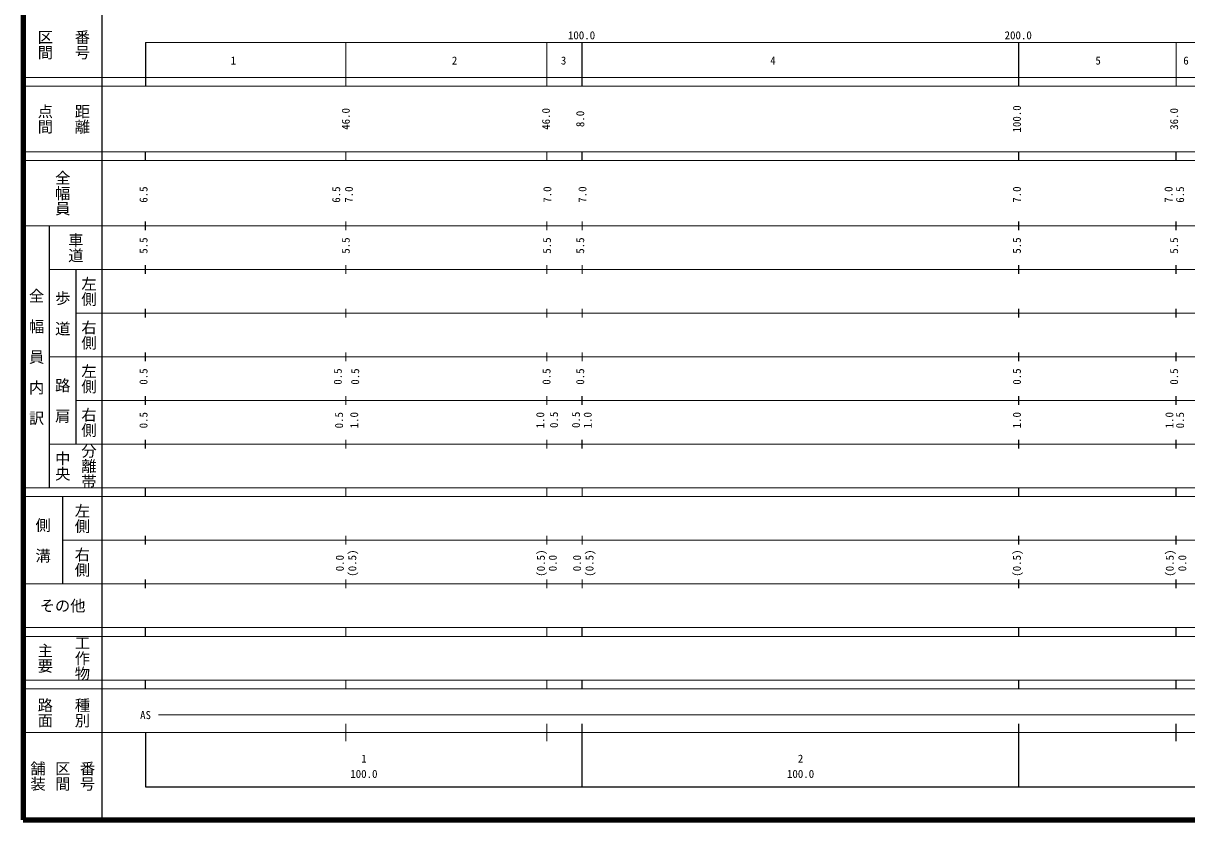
# Model space of a CAD drawing. Units: millimetres at full size, sheet at 1:1000; details may follow other scales. Extents: x 40000 to 680000, y 20000 to 380000.
# Drawn here: x 40000 to 306435, y 20000 to 202409 of the extents above; entities that cross this region are included whole.
import ezdxf
from ezdxf.enums import TextEntityAlignment as Align

# ---------------------------------------------------------------- set-up
doc = ezdxf.new("R2010")
doc.units = ezdxf.units.MM
doc.header["$LTSCALE"] = 1000
doc.layers.add('M-TTL', color=2, linetype='Continuous', lineweight=140)
doc.layers.add('M-TTL-BAND', color=7, linetype='Continuous', lineweight=25)
doc.styles.add('@ＭＳ ゴシック', font='')
doc.styles.add('ＭＳ ゴシック', font='')
doc.styles.get('@ＭＳ ゴシック').set_extended_font_data('@MS Gothic')
doc.styles.get('ＭＳ ゴシック').set_extended_font_data('MS Gothic')

msp = doc.modelspace()

# ---------------------------------------------------------------- linework, layer by layer
at = {"layer": 'M-TTL'}
for p, q in [((40000, 380000), (40000, 20000)), ((40000, 20000), (680000, 20000))]:
    msp.add_line(p, q, dxfattribs=at)
at = {"layer": 'M-TTL-BAND'}
for p, q in [((58000, 370000), (58000, 20000)), ((68000, 198000), (68000, 188000)), ((168000, 188000), (168000, 198000)), ((268000, 188000), (268000, 198000)), ((68000, 171000), (68000, 173000)), ((168000, 171000), (168000, 173000)), ((268000, 171000), (268000, 173000)), ((304000, 171000), (304000, 173000)), ((46000, 96000), (46000, 156000)), ((68000, 155000), (68000, 157000)), ((268000, 155000), (268000, 157000)), ((304000, 155000), (304000, 157000)), ((68000, 145000), (68000, 147000)), ((268000, 145000), (268000, 147000)), ((304000, 145000), (304000, 147000)), ((52000, 146000), (52000, 106000)), ((68000, 135000), (68000, 137000)), ((268000, 135000), (268000, 137000)), ((304000, 135000), (304000, 137000)), ((68000, 125000), (68000, 127000)), ((268000, 125000), (268000, 127000)), ((304000, 125000), (304000, 127000)), ((68000, 115000), (68000, 117000)), ((168000, 115000), (168000, 117000)), ((268000, 115000), (268000, 117000)), ((304000, 115000), (304000, 117000)), ((68000, 105000), (68000, 107000)), ((168000, 105000), (168000, 107000)), ((268000, 105000), (268000, 107000)), ((304000, 105000), (304000, 107000)), ((68000, 94000), (68000, 96000)), ((268000, 94000), (268000, 96000)), ((304000, 94000), (304000, 96000)), ((49000, 94000), (49000, 74000)), ((68000, 83000), (68000, 85000)), ((268000, 83000), (268000, 85000)), ((304000, 83000), (304000, 85000)), ((68000, 73000), (68000, 75000)), ((268000, 73000), (268000, 75000)), ((304000, 73000), (304000, 75000)), ((68000, 62000), (68000, 64000)), ((168000, 62000), (168000, 64000)), ((268000, 62000), (268000, 64000)), ((304000, 62000), (304000, 64000)), ((68000, 50000), (68000, 52000)), ((168000, 50000), (168000, 52000)), ((268000, 50000), (268000, 52000)), ((304000, 50000), (304000, 52000)), ((68000, 40000), (68000, 27500)), ((168000, 27500), (168000, 42000)), ((268000, 27500), (268000, 42000)), ((304000, 38000), (304000, 42000)), ((68000, 27500), (579000, 27500))]:
    msp.add_line(p, q, dxfattribs=at)
at = {"layer": 'M-TTL-BAND', "lineweight": 13}
for p, q in [((68000, 198000), (579000, 198000)), ((113892, 198000), (113892, 190000)), ((159872, 198000), (159872, 190000)), ((304000, 188000), (304000, 198000)), ((40000, 190000), (579000, 190000)), ((113892, 188000), (113892, 190000)), ((159872, 188000), (159872, 190000)), ((40000, 188000), (579000, 188000)), ((40000, 173000), (579000, 173000)), ((40000, 171000), (579000, 171000)), ((113892, 171000), (113892, 173000)), ((159872, 171000), (159872, 173000)), ((40000, 156000), (579000, 156000)), ((113892, 155000), (113892, 157000)), ((159872, 155000), (159872, 157000)), ((168000, 155000), (168000, 157000)), ((113892, 145000), (113892, 147000)), ((159872, 145000), (159872, 147000)), ((168000, 145000), (168000, 147000)), ((46000, 146000), (579000, 146000)), ((52000, 136000), (579000, 136000)), ((113892, 135000), (113892, 137000)), ((159872, 135000), (159872, 137000)), ((168000, 135000), (168000, 137000)), ((46000, 126000), (579000, 126000)), ((113892, 125000), (113892, 127000)), ((159872, 125000), (159872, 127000)), ((168000, 125000), (168000, 127000)), ((52000, 116000), (579000, 116000)), ((113892, 115000), (113892, 117000)), ((159872, 115000), (159872, 117000)), ((113892, 105000), (113892, 107000)), ((159872, 105000), (159872, 107000)), ((46000, 106000), (579000, 106000)), ((40000, 96000), (579000, 96000)), ((113892, 94000), (113892, 96000)), ((159872, 94000), (159872, 96000)), ((168000, 94000), (168000, 96000)), ((40000, 94000), (579000, 94000)), ((49000, 84000), (579000, 84000)), ((113892, 83000), (113892, 85000)), ((159872, 83000), (159872, 85000)), ((168000, 83000), (168000, 85000)), ((113892, 73000), (113892, 75000)), ((159872, 73000), (159872, 75000)), ((168000, 73000), (168000, 75000)), ((40000, 74000), (579000, 74000)), ((40000, 64000), (579000, 64000)), ((113892, 62000), (113892, 64000)), ((159872, 62000), (159872, 64000)), ((40000, 62000), (579000, 62000)), ((40000, 52000), (579000, 52000)), ((113892, 50000), (113892, 52000)), ((159872, 50000), (159872, 52000)), ((40000, 50000), (579000, 50000)), ((71000, 44000), (565000, 44000)), ((40000, 40000), (579000, 40000)), ((113892, 40000), (113892, 42000)), ((113892, 38000), (113892, 40000)), ((159872, 40000), (159872, 42000)), ((159872, 38000), (159872, 40000))]:
    msp.add_line(p, q, dxfattribs=at)

# ---------------------------------------------------------------- texts
at = {"layer": 'M-TTL-BAND', "style": '@ＭＳ ゴシック'}
for s, p in [('区間', (45000, 197500)), ('番号', (53500, 197500)), ('点間', (45000, 180500)), ('距離', (53500, 180500)), ('全幅員', (49000, 163500)), ('車道', (52000, 151000)), ('左側', (55000, 141000)), ('全\u3000幅\u3000員\u3000内\u3000訳', (43000, 126000)), ('歩\u3000道', (49000, 136000)), ('右側', (55000, 131000)), ('左側', (55000, 121000)), ('路\u3000肩', (49000, 116000)), ('右側', (55000, 111000)), ('中央', (49000, 101000)), ('分離帯', (55000, 101000)), ('左側', (53500, 89000)), ('側\u3000溝', (44500, 84000)), ('右側', (53500, 79000)), ('工作物', (53500, 57000)), ('主要', (45000, 57000)), ('路面', (45000, 44500)), ('種別', (53500, 44500)), ('舗装', (43333, 30000)), ('区間', (49000, 30000)), ('番号', (54667, 30000))]:
    msp.add_text(s, height=2566, rotation=270, dxfattribs=at).set_placement(p, align=Align.MIDDLE_CENTER)
at = {"layer": 'M-TTL-BAND', "style": 'ＭＳ ゴシック'}
for s, p in [('100.0', (167844, 198195)), ('200.0', (267844, 198195)), ('1', (88113, 192405)), ('2', (138772, 192405)), ('3', (163732, 192405)), ('4', (211681, 192405)), ('5', (286143, 192405)), ('6', (306271, 192405)), ('AS', (68000, 42500)), ('1', (118000, 32523)), ('2', (218000, 32523)), ('100.0', (118000, 29033)), ('100.0', (218000, 29033))]:
    msp.add_text(s, height=1833, dxfattribs=at).set_placement(p, align=Align.BOTTOM_CENTER)
for s, p in [('46.0', (115309, 180500)), ('46.0', (161176, 180500)), ('8.0', (169000, 180500)), ('100.0', (269000, 180500)), ('36.0', (305000, 180500)), ('6.5', (69000, 163174)), ('6.5', (113124, 163174)), ('7.0', (116014, 163174)), ('7.0', (161474, 163174)), ('7.0', (169518, 163174)), ('7.0', (269000, 163174)), ('7.0', (303730, 163174)), ('6.5', (306370, 163174)), ('5.5', (69000, 151500)), ('5.5', (115301, 151500)), ('5.5', (161393, 151500)), ('5.5', (169000, 151500)), ('5.5', (269000, 151500)), ('5.5', (305000, 151500)), ('0.5', (69000, 121500)), ('0.5', (113481, 121500)), ('0.5', (117470, 121500)), ('0.5', (161288, 121500)), ('0.5', (169000, 121500)), ('0.5', (269000, 121500)), ('0.5', (305000, 121500)), ('0.5', (69000, 111500)), ('0.5', (113773, 111500)), ('1.0', (117246, 111500)), ('1.0', (159849, 111500)), ('0.5', (162993, 111585)), ('0.5', (168032, 111585)), ('1.0', (170713, 111500)), ('1.0', (269000, 111500)), ('1.0', (303918, 111500)), ('0.5', (306370, 111500)), ('0.0', (113946, 78764)), ('(0.5)', (116806, 78764)), ('(0.5)', (160004, 78764)), ('0.0', (162704, 78764)), ('0.0', (168273, 78764)), ('(0.5)', (171134, 78764)), ('(0.5)', (269000, 78764)), ('(0.5)', (304000, 78764)), ('0.0', (306870, 78764))]:
    msp.add_text(s, height=1833, rotation=90, dxfattribs=at).set_placement(p, align=Align.BOTTOM_CENTER)
msp.add_text('その他', height=2566, dxfattribs=at).set_placement((49000, 69000), align=Align.MIDDLE_CENTER)

doc.saveas('drawing.dxf')
